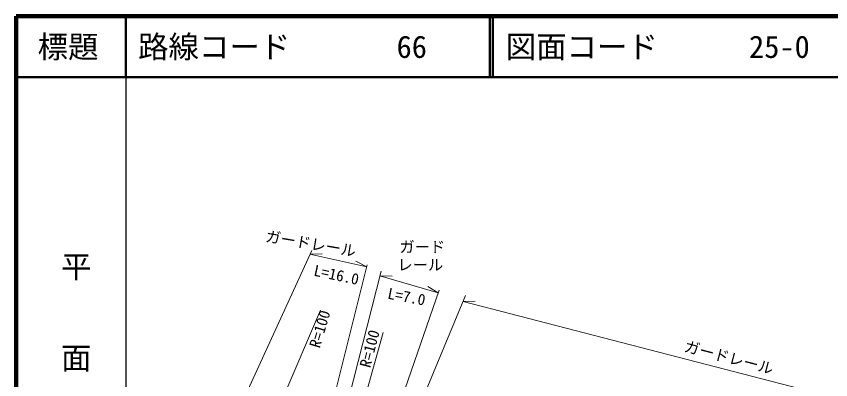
# Model space of a CAD drawing. Units: millimetres, scale not verified. Extents: x 40000 to 680000, y 20000 to 380000.
# Drawn here: x 40000 to 173760, y 320358 to 380000 of the extents above; entities that cross this region are included whole.
import ezdxf
from ezdxf.enums import TextEntityAlignment as Align

# ---------------------------------------------------------------- set-up
doc = ezdxf.new("R2010")
doc.units = ezdxf.units.MM
doc.header["$LTSCALE"] = 1000
for name, color, linetype, lineweight in [('M-BGD', 7, 'Continuous', 13), ('M-STR-HTXT', 7, 'Continuous', 13), ('M-TTL', 2, 'Continuous', 140), ('M-TTL-BAND', 7, 'Continuous', 25), ('M-TTL-LINE', 7, 'Continuous', 50), ('M-TTL-TXT', 7, 'Continuous', 13)]:
    doc.layers.add(name, color=color, linetype=linetype, lineweight=lineweight)
doc.styles.add('@ＭＳ ゴシック', font='')
doc.styles.add('ＭＳ ゴシック', font='')
doc.styles.get('@ＭＳ ゴシック').set_extended_font_data('@MS Gothic')
doc.styles.get('ＭＳ ゴシック').set_extended_font_data('MS Gothic')

msp = doc.modelspace()

# ---------------------------------------------------------------- linework, layer by layer
at = {"layer": 'M-BGD'}
msp.add_line((59475, 278201), (88520, 341578), dxfattribs=at)
at = {"layer": 'M-STR-HTXT'}
for p, q in [((88230, 340946), (90229, 341030)), ((88230, 340946), (97557, 338861)), ((97557, 338861), (95786, 339787)), ((97645, 339209), (88511, 303034)), ((99907, 338162), (90795, 302292)), ((99719, 337421), (109276, 334610)), ((99719, 337421), (101718, 337372)), ((109432, 335062), (97449, 300462)), ((109276, 334610), (107570, 335651)), ((113772, 334178), (99548, 299908)), ((113368, 333206), (115366, 333224)), ((199026, 311081), (113368, 333206)), ((78335, 304651), (89943, 331771)), ((92315, 299537), (100232, 328115))]:
    msp.add_line(p, q, dxfattribs=at)
at = {"layer": 'M-TTL'}
for p, q in [((40000, 380000), (40000, 20000)), ((680000, 380000), (40000, 380000))]:
    msp.add_line(p, q, dxfattribs=at)
at = {"layer": 'M-TTL-BAND'}
msp.add_line((58000, 370000), (58000, 20000), dxfattribs=at)
at = {"layer": 'M-TTL-LINE'}
for p, q in [((58000, 380000), (58000, 370000)), ((117750, 380000), (117750, 370000)), ((118250, 380000), (118250, 370000)), ((40000, 370000), (680000, 370000))]:
    msp.add_line(p, q, dxfattribs=at)

# ---------------------------------------------------------------- texts
at = {"layer": 'M-STR-HTXT', "style": 'ＭＳ ゴシック'}
for s, rotation, p in [('ガードレール', 350.336, (80730, 342512)), ('L=16.0', 348.034, (88622, 336910)), ('L=7.0', 349.419, (100774, 333125)), ('R=100', 73.317, (90357, 325273)), ('R=100', 75.468, (98664, 322065)), ('ガードレール', 345.226, (149419, 324499))]:
    msp.add_text(s, height=1833, rotation=rotation, dxfattribs=at).set_placement(p, align=Align.BOTTOM_LEFT)
for s, p in [('ガード', (102927, 340693)), ('レール', (102612, 337749))]:
    msp.add_text(s, height=1833, dxfattribs=at).set_placement(p, align=Align.BOTTOM_LEFT)
at = {"layer": 'M-TTL-BAND', "style": '@ＭＳ ゴシック'}
msp.add_text('平\u3000\u3000面\u3000\u3000図', height=3666, rotation=270, dxfattribs=at).set_placement((49777, 306475), align=Align.MIDDLE_RIGHT)
at = {"layer": 'M-TTL-TXT', "style": 'ＭＳ ゴシック'}
msp.add_text('標題', height=3666, dxfattribs=at).set_placement((48500, 375000), align=Align.MIDDLE_CENTER)
for s, p in [('路線コード       66', (60000, 375000)), ('図面コード      25-0', (120380, 375000))]:
    msp.add_text(s, height=3666, dxfattribs=at).set_placement(p, align=Align.MIDDLE_LEFT)

doc.saveas('drawing.dxf')
